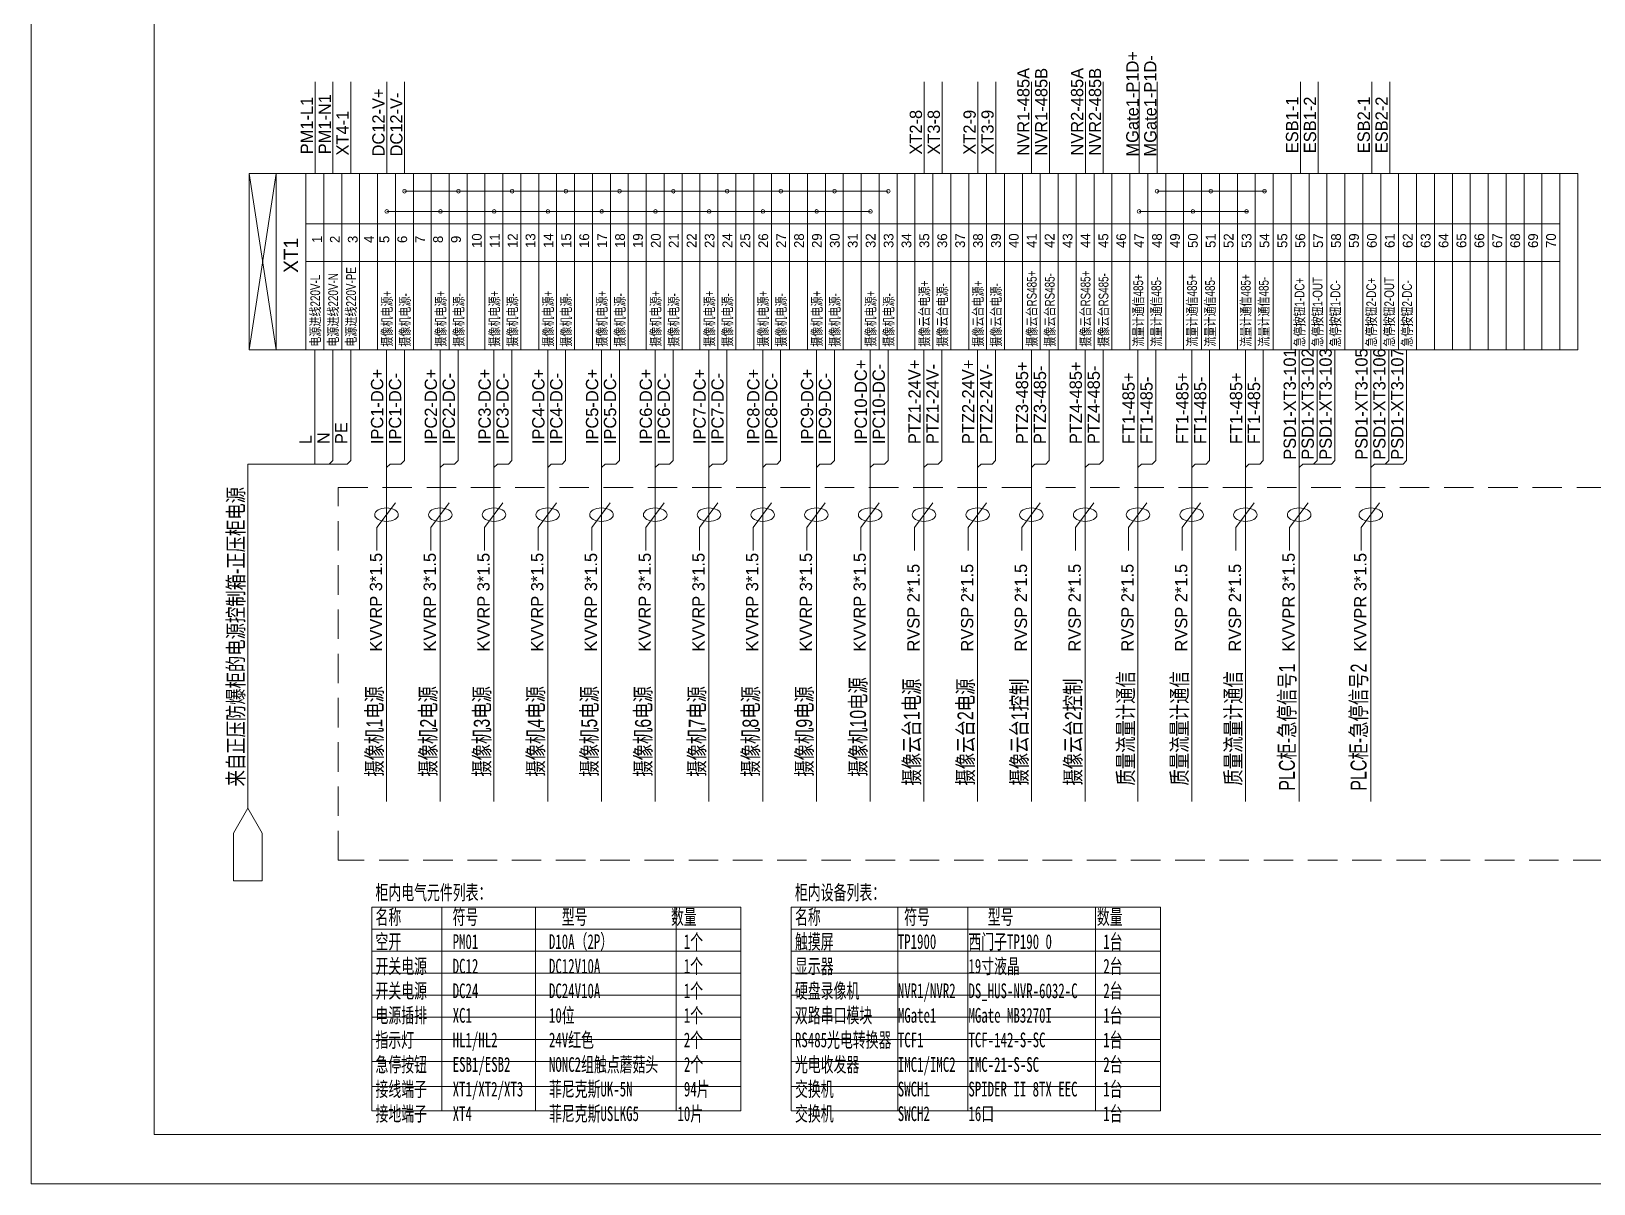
# Model space of a CAD drawing. Header units: millimetres. Extents: x 50707 to 103787, y 61252 to 127312.
# Drawn here: x 50707 to 52827, y 61252 to 62815 of the extents above; entities that cross this region are included whole.
import ezdxf
from ezdxf.enums import TextEntityAlignment as Align

# ---------------------------------------------------------------- set-up
doc = ezdxf.new("R2010")
doc.units = ezdxf.units.MM
doc.header["$LTSCALE"] = 10
doc.linetypes.add('AUDIT_D_061228083857-4', pattern=[6, 4, -2])
for name, color, linetype, lineweight in [('1轮廓实线层', 7, 'Continuous', 18), ('2细线层', 4, 'Continuous', 18), ('6文字层', 3, 'Continuous', 18), ('图框层', 7, 'Continuous', 18)]:
    doc.layers.add(name, color=color, linetype=linetype, lineweight=lineweight)
doc.styles.add('PC_TEXTSTYLE', font='SIMYOU.TTF', dxfattribs={"width": 0.8})
doc.styles.add('样式 1', font='SIMYOU.TTF', dxfattribs={"width": 0.75})

msp = doc.modelspace()

# ---------------------------------------------------------------- linework, layer by layer
at = {"layer": '1轮廓实线层'}
for p, q in [((51092.4, 62622.5), (51092.4, 62746.5)), ((51116.7, 62622.5), (51116.7, 62746.5)), ((51141, 62622.5), (51141, 62746.5)), ((51189.6, 62622.5), (51189.6, 62746.5)), ((51213.9, 62622.5), (51213.9, 62746.5)), ((51918.6, 62622.5), (51918.6, 62746.5)), ((51942.9, 62622.5), (51942.9, 62746.5)), ((51991.5, 62622.5), (51991.5, 62746.5)), ((52015.8, 62622.5), (52015.8, 62746.5)), ((52064.4, 62622.5), (52064.4, 62746.5)), ((52088.7, 62622.5), (52088.7, 62746.5)), ((52137.3, 62622.5), (52137.3, 62746.5)), ((52161.6, 62622.5), (52161.6, 62746.5)), ((52210.2, 62622.5), (52210.2, 62746.5)), ((52234.5, 62622.5), (52234.5, 62746.5)), ((52428.9, 62622.5), (52428.9, 62746.5)), ((52453.2, 62622.5), (52453.2, 62746.5)), ((52526.1, 62622.5), (52526.1, 62746.5)), ((52550.4, 62622.5), (52550.4, 62746.5)), ((51003.2, 62622.5), (51039.7, 62383.3)), ((51003.2, 62383.3), (51039.7, 62622.5)), ((51003.2, 62622.5), (52805.2, 62622.5)), ((51039.7, 62383.3), (51039.7, 62622.5)), ((51079.9, 62622.5), (51079.9, 62383.3)), ((51079.9, 62622.5), (51079.9, 62383.3)), ((51104.2, 62622.5), (51104.2, 62383.3)), ((51128.5, 62622.5), (51128.5, 62383.3)), ((51152.8, 62622.5), (51152.8, 62383.3)), ((51177.1, 62622.5), (51177.1, 62383.3)), ((51201.4, 62622.5), (51201.4, 62383.3)), ((51225.7, 62622.5), (51225.7, 62383.3)), ((51250, 62622.5), (51250, 62383.3)), ((51274.3, 62622.5), (51274.3, 62383.3)), ((51298.6, 62622.5), (51298.6, 62383.3)), ((51322.9, 62622.5), (51322.9, 62383.3)), ((51347.2, 62622.5), (51347.2, 62383.3)), ((51371.5, 62622.5), (51371.5, 62383.3)), ((51395.8, 62622.5), (51395.8, 62383.3)), ((51420.1, 62622.5), (51420.1, 62383.3)), ((51444.4, 62622.5), (51444.4, 62383.3)), ((51468.7, 62622.5), (51468.7, 62383.3)), ((51493, 62622.5), (51493, 62383.3)), ((51517.3, 62622.5), (51517.3, 62383.3)), ((51541.6, 62622.5), (51541.6, 62383.3)), ((51565.9, 62622.5), (51565.9, 62383.3)), ((51590.2, 62622.5), (51590.2, 62383.3)), ((51614.5, 62622.5), (51614.5, 62383.3)), ((51638.8, 62622.5), (51638.8, 62383.3)), ((51663.1, 62622.5), (51663.1, 62383.3)), ((51687.4, 62622.5), (51687.4, 62383.3)), ((51711.7, 62622.5), (51711.7, 62383.3)), ((51736, 62622.5), (51736, 62383.3)), ((51760.3, 62622.5), (51760.3, 62383.3)), ((51784.6, 62622.5), (51784.6, 62383.3)), ((51808.9, 62622.5), (51808.9, 62383.3)), ((51833.2, 62622.5), (51833.2, 62383.3)), ((51857.5, 62622.5), (51857.5, 62383.3)), ((51881.8, 62622.5), (51881.8, 62383.3)), ((51906.1, 62622.5), (51906.1, 62383.3)), ((51930.4, 62622.5), (51930.4, 62383.3)), ((51954.7, 62622.5), (51954.7, 62383.3)), ((51954.7, 62622.5), (51954.7, 62383.3)), ((51979, 62622.5), (51979, 62383.3)), ((52003.3, 62622.5), (52003.3, 62383.3)), ((52027.6, 62622.5), (52027.6, 62383.3)), ((52051.9, 62622.5), (52051.9, 62383.3)), ((52051.9, 62622.5), (52051.9, 62383.3)), ((52076.2, 62622.5), (52076.2, 62383.3)), ((52100.5, 62622.5), (52100.5, 62383.3)), ((52124.8, 62622.5), (52124.8, 62383.3)), ((52149.1, 62622.5), (52149.1, 62383.3)), ((52149.1, 62622.5), (52149.1, 62383.3)), ((52173.4, 62622.5), (52173.4, 62383.3)), ((52197.7, 62622.5), (52197.7, 62383.3)), ((52222, 62622.5), (52222, 62383.3)), ((52246.3, 62622.5), (52246.3, 62383.3)), ((52270.6, 62622.5), (52270.6, 62383.3)), ((52294.9, 62622.5), (52294.9, 62383.3)), ((52319.2, 62622.5), (52319.2, 62383.3)), ((52343.5, 62622.5), (52343.5, 62383.3)), ((52343.5, 62622.5), (52343.5, 62383.3)), ((52367.8, 62622.5), (52367.8, 62383.3)), ((52392.1, 62622.5), (52392.1, 62383.3)), ((52416.4, 62622.5), (52416.4, 62383.3)), ((52440.7, 62622.5), (52440.7, 62383.3)), ((52440.7, 62622.5), (52440.7, 62383.3)), ((52465, 62622.5), (52465, 62383.3)), ((52489.3, 62622.5), (52489.3, 62383.3)), ((52513.6, 62622.5), (52513.6, 62383.3)), ((52537.9, 62622.5), (52537.9, 62383.3)), ((52537.9, 62622.5), (52537.9, 62383.3)), ((52562.2, 62622.5), (52562.2, 62383.3)), ((52586.5, 62622.5), (52586.5, 62383.3)), ((52610.8, 62622.5), (52610.8, 62383.3)), ((52635.1, 62622.5), (52635.1, 62383.3)), ((52659.4, 62622.5), (52659.4, 62383.3)), ((52683.7, 62622.5), (52683.7, 62383.3)), ((52708, 62622.5), (52708, 62383.3)), ((52732.3, 62622.5), (52732.3, 62383.3)), ((52732.3, 62622.5), (52732.3, 62383.3)), ((52756.6, 62622.5), (52756.6, 62383.3)), ((52780.9, 62622.5), (52780.9, 62383.3)), ((52805.2, 62622.5), (52805.2, 62383.3)), ((51213.9, 62598.3), (51870, 62598.3)), ((52234.5, 62598.3), (52382.8, 62598.3)), ((51003.2, 62577.7), (51003.2, 62383.3)), ((51003.2, 62577.7), (51003.2, 62383.3)), ((51003.2, 62577.7), (51003.2, 62383.3)), ((51003.2, 62577.7), (51003.2, 62383.3)), ((51003.2, 62577.7), (51003.2, 62383.3)), ((51003.2, 62577.7), (51003.2, 62383.3)), ((51003.2, 62577.7), (51003.2, 62383.3)), ((51003.2, 62577.7), (51003.2, 62383.3)), ((51003.2, 62577.7), (51003.2, 62383.3)), ((51003.2, 62577.7), (51003.2, 62383.3)), ((51039.7, 62577.7), (51039.7, 62383.3)), ((51039.7, 62577.7), (51039.7, 62383.3)), ((51189.6, 62570.9), (51845.7, 62570.9)), ((52210.2, 62570.9), (52358.5, 62570.9)), ((52780.9, 62554.1), (51079.9, 62554.1)), ((51079.9, 62502.9), (52780.9, 62502.9)), ((52805.2, 62383.3), (51003.2, 62383.3)), ((51092.1, 62383.3), (51092.1, 62233)), ((51092.1, 62383.3), (51092.1, 62228.1)), ((51116.4, 62383.3), (51116.4, 62233)), ((51116.4, 62383.3), (51116.4, 62233)), ((51140.7, 62383.3), (51140.7, 62233)), ((51140.7, 62383.3), (51140.7, 62233)), ((51189.3, 62383.3), (51189.3, 62233)), ((51189.3, 62383.3), (51189.3, 62228.1)), ((51213.6, 62383.3), (51213.6, 62233)), ((51213.6, 62383.3), (51213.6, 62233)), ((51262.2, 62383.3), (51262.2, 62233)), ((51262.2, 62383.3), (51262.2, 62228.1)), ((51286.5, 62383.3), (51286.5, 62233)), ((51286.5, 62383.3), (51286.5, 62233)), ((51335.1, 62383.3), (51335.1, 62233)), ((51335.1, 62383.3), (51335.1, 62228.1)), ((51359.4, 62383.3), (51359.4, 62233)), ((51359.4, 62383.3), (51359.4, 62233)), ((51408, 62383.3), (51408, 62233)), ((51408, 62383.3), (51408, 62228.1)), ((51432.3, 62383.3), (51432.3, 62233)), ((51432.3, 62383.3), (51432.3, 62233)), ((51480.9, 62383.3), (51480.9, 62233)), ((51480.9, 62383.3), (51480.9, 62228.1)), ((51505.2, 62383.3), (51505.2, 62233)), ((51505.2, 62383.3), (51505.2, 62233)), ((51553.8, 62383.3), (51553.8, 62233)), ((51553.8, 62383.3), (51553.8, 62228.1)), ((51578.1, 62383.3), (51578.1, 62233)), ((51578.1, 62383.3), (51578.1, 62233)), ((51626.7, 62383.3), (51626.7, 62233)), ((51626.7, 62383.3), (51626.7, 62228.1)), ((51651, 62383.3), (51651, 62233)), ((51651, 62383.3), (51651, 62233)), ((51699.6, 62383.3), (51699.6, 62233)), ((51699.6, 62383.3), (51699.6, 62228.1)), ((51723.9, 62383.3), (51723.9, 62233)), ((51723.9, 62383.3), (51723.9, 62233)), ((51772.5, 62383.3), (51772.5, 62233)), ((51772.5, 62383.3), (51772.5, 62228.1)), ((51796.8, 62383.3), (51796.8, 62233)), ((51796.8, 62383.3), (51796.8, 62233)), ((51845.4, 62383.3), (51845.4, 62233)), ((51845.4, 62383.3), (51845.4, 62228.1)), ((51869.7, 62383.3), (51869.7, 62233)), ((51869.7, 62383.3), (51869.7, 62233)), ((51918.3, 62383.3), (51918.3, 62233)), ((51918.3, 62383.3), (51918.3, 62228.1)), ((51942.6, 62383.3), (51942.6, 62233)), ((51942.6, 62383.3), (51942.6, 62233)), ((51991.2, 62383.3), (51991.2, 62233)), ((51991.2, 62383.3), (51991.2, 62228.1)), ((52015.5, 62383.3), (52015.5, 62233)), ((52015.5, 62383.3), (52015.5, 62233)), ((52064.1, 62383.3), (52064.1, 62233)), ((52064.1, 62383.3), (52064.1, 62228.1)), ((52088.4, 62383.3), (52088.4, 62233)), ((52088.4, 62383.3), (52088.4, 62233)), ((52137, 62383.3), (52137, 62233)), ((52137, 62383.3), (52137, 62228.1)), ((52161.3, 62383.3), (52161.3, 62233)), ((52161.3, 62383.3), (52161.3, 62233)), ((52208.6, 62383.3), (52208.6, 62233)), ((52208.6, 62383.3), (52208.6, 62228.1)), ((52232.9, 62383.3), (52232.9, 62233)), ((52232.9, 62383.3), (52232.9, 62233)), ((52281.5, 62383.3), (52281.5, 62233)), ((52281.5, 62383.3), (52281.5, 62228.1)), ((52305.8, 62383.3), (52305.8, 62233)), ((52305.8, 62383.3), (52305.8, 62233)), ((52354.4, 62383.3), (52354.4, 62233)), ((52354.4, 62383.3), (52354.4, 62228.1)), ((52378.7, 62383.3), (52378.7, 62233)), ((52378.7, 62383.3), (52378.7, 62233)), ((52427.3, 62383.3), (52427.3, 62233)), ((52427.3, 62383.3), (52427.3, 62228.1)), ((52451.6, 62383.3), (52451.6, 62233)), ((52451.6, 62383.3), (52451.6, 62233)), ((52475.9, 62383.3), (52475.9, 62233)), ((52475.9, 62383.3), (52475.9, 62233)), ((52524.5, 62383.3), (52524.5, 62233)), ((52524.5, 62383.3), (52524.5, 62228.1)), ((52548.8, 62383.3), (52548.8, 62233)), ((52548.8, 62383.3), (52548.8, 62233)), ((52573.1, 62383.3), (52573.1, 62233)), ((52573.1, 62383.3), (52573.1, 62233)), ((51116.4, 62233), (51111.6, 62228.1)), ((51140.7, 62233), (51135.9, 62228.1)), ((51213.6, 62233), (51208.8, 62228.1)), ((51286.5, 62233), (51281.7, 62228.1)), ((51359.4, 62233), (51354.6, 62228.1)), ((51432.3, 62233), (51427.5, 62228.1)), ((51505.2, 62233), (51500.4, 62228.1)), ((51578.1, 62233), (51573.3, 62228.1)), ((51651, 62233), (51646.2, 62228.1)), ((51723.9, 62233), (51719.1, 62228.1)), ((51796.8, 62233), (51792, 62228.1)), ((51869.7, 62233), (51864.9, 62228.1)), ((51942.6, 62233), (51937.8, 62228.1)), ((52015.5, 62233), (52010.7, 62228.1)), ((52088.4, 62233), (52083.6, 62228.1)), ((52161.3, 62233), (52156.5, 62228.1)), ((52232.9, 62233), (52228.1, 62228.1)), ((52305.8, 62233), (52301, 62228.1)), ((52378.7, 62233), (52373.9, 62228.1)), ((52451.6, 62233), (52446.8, 62228.1)), ((52475.9, 62233), (52471.1, 62228.1)), ((52548.8, 62233), (52544, 62228.1)), ((52573.1, 62233), (52568.3, 62228.1)), ((51001.4, 62228.1), (51001.4, 61810.8)), ((51096.9, 62228.1), (51001.4, 62228.1)), ((51096.9, 62228.1), (51111.6, 62228.1)), ((51111.6, 62228.1), (51135.9, 62228.1)), ((51189.3, 62223.3), (51194.1, 62228.1)), ((51189.3, 62228.1), (51189.3, 61810.8)), ((51194.1, 62228.1), (51208.8, 62228.1)), ((51262.2, 62223.3), (51267, 62228.1)), ((51262.2, 62228.1), (51262.2, 61810.8)), ((51267, 62228.1), (51281.7, 62228.1)), ((51335.1, 62223.3), (51339.9, 62228.1)), ((51335.1, 62228.1), (51335.1, 61810.8)), ((51339.9, 62228.1), (51354.6, 62228.1)), ((51408, 62223.3), (51412.8, 62228.1)), ((51408, 62228.1), (51408, 61810.8)), ((51412.8, 62228.1), (51427.5, 62228.1)), ((51480.9, 62223.3), (51485.7, 62228.1)), ((51480.9, 62228.1), (51480.9, 61810.8)), ((51485.7, 62228.1), (51500.4, 62228.1)), ((51553.8, 62223.3), (51558.6, 62228.1)), ((51553.8, 62228.1), (51553.8, 61810.8)), ((51558.6, 62228.1), (51573.3, 62228.1)), ((51626.7, 62223.3), (51631.5, 62228.1)), ((51626.7, 62228.1), (51626.7, 61810.8)), ((51631.5, 62228.1), (51646.2, 62228.1)), ((51699.6, 62223.3), (51704.4, 62228.1)), ((51699.6, 62228.1), (51699.6, 61810.8)), ((51704.4, 62228.1), (51719.1, 62228.1)), ((51772.5, 62223.3), (51777.3, 62228.1)), ((51772.5, 62228.1), (51772.5, 61810.8)), ((51777.3, 62228.1), (51792, 62228.1)), ((51845.4, 62223.3), (51850.2, 62228.1)), ((51845.4, 62228.1), (51845.4, 61810.8)), ((51850.2, 62228.1), (51864.9, 62228.1)), ((51918.3, 62223.3), (51923.1, 62228.1)), ((51918.3, 62228.1), (51918.3, 61810.8)), ((51923.1, 62228.1), (51937.8, 62228.1)), ((51991.2, 62223.3), (51996, 62228.1)), ((51991.2, 62228.1), (51991.2, 61810.8)), ((51996, 62228.1), (52010.7, 62228.1)), ((52064.1, 62223.3), (52068.9, 62228.1)), ((52064.1, 62228.1), (52064.1, 61810.8)), ((52068.9, 62228.1), (52083.6, 62228.1)), ((52137, 62223.3), (52141.8, 62228.1)), ((52137, 62228.1), (52137, 61810.8)), ((52141.8, 62228.1), (52156.5, 62228.1)), ((52208.6, 62223.3), (52213.4, 62228.1)), ((52208.6, 62228.1), (52208.6, 61810.8)), ((52213.4, 62228.1), (52228.1, 62228.1)), ((52281.5, 62223.3), (52286.3, 62228.1)), ((52281.5, 62228.1), (52281.5, 61810.8)), ((52286.3, 62228.1), (52301, 62228.1)), ((52354.4, 62223.3), (52359.2, 62228.1)), ((52354.4, 62228.1), (52354.4, 61810.8)), ((52359.2, 62228.1), (52373.9, 62228.1)), ((52427.3, 62223.3), (52432.1, 62228.1)), ((52427.3, 62228.1), (52427.3, 61810.8)), ((52432.1, 62228.1), (52446.8, 62228.1)), ((52446.8, 62228.1), (52471.1, 62228.1)), ((52524.5, 62223.3), (52529.3, 62228.1)), ((52524.5, 62228.1), (52524.5, 61810.8)), ((52529.3, 62228.1), (52544, 62228.1)), ((52544, 62228.1), (52568.3, 62228.1)), ((51201.3, 62175.7), (51176.4, 62142.1)), ((51274.2, 62175.7), (51249.3, 62142.1)), ((51347.1, 62175.7), (51322.2, 62142.1)), ((51420, 62175.7), (51395.1, 62142.1)), ((51492.9, 62175.7), (51468, 62142.1)), ((51565.8, 62175.7), (51540.9, 62142.1)), ((51638.7, 62175.7), (51613.8, 62142.1)), ((51711.6, 62175.7), (51686.7, 62142.1)), ((51784.5, 62175.7), (51759.6, 62142.1)), ((51857.4, 62175.7), (51832.5, 62142.1)), ((51930.3, 62175.7), (51905.4, 62142.1)), ((52003.2, 62175.7), (51978.3, 62142.1)), ((52076.1, 62175.7), (52051.2, 62142.1)), ((52149, 62175.7), (52124.1, 62142.1)), ((52220.6, 62175.7), (52195.7, 62142.1)), ((52293.5, 62175.7), (52268.6, 62142.1)), ((52366.4, 62175.7), (52341.5, 62142.1)), ((52439.3, 62175.7), (52414.4, 62142.1)), ((52536.5, 62175.7), (52511.6, 62142.1)), ((51176.4, 62142.1), (51176.4, 62111)), ((51249.3, 62142.1), (51249.3, 62111)), ((51322.2, 62142.1), (51322.2, 62111)), ((51395.1, 62142.1), (51395.1, 62111)), ((51468, 62142.1), (51468, 62111)), ((51540.9, 62142.1), (51540.9, 62111)), ((51613.8, 62142.1), (51613.8, 62111)), ((51686.7, 62142.1), (51686.7, 62111)), ((51759.6, 62142.1), (51759.6, 62111)), ((51832.5, 62142.1), (51832.5, 62111)), ((51905.4, 62142.1), (51905.4, 62111)), ((51978.3, 62142.1), (51978.3, 62111)), ((52051.2, 62142.1), (52051.2, 62111)), ((52124.1, 62142.1), (52124.1, 62111)), ((52195.7, 62142.1), (52195.7, 62111)), ((52268.6, 62142.1), (52268.6, 62111)), ((52341.5, 62142.1), (52341.5, 62111)), ((52414.4, 62142.1), (52414.4, 62111)), ((52511.6, 62142.1), (52511.6, 62111)), ((51918.3, 61924.4), (51918.3, 61770.5)), ((51991.2, 61924.4), (51991.2, 61770.5)), ((52064.1, 61924.4), (52064.1, 61770.5)), ((52137, 61924.4), (52137, 61770.5)), ((52208.6, 61924.4), (52208.6, 61770.5)), ((52281.5, 61924.4), (52281.5, 61770.5)), ((52354.4, 61924.4), (52354.4, 61770.5)), ((51001.4, 61810.8), (51001.4, 61761.3)), ((51189.3, 61810.8), (51189.3, 61770.5)), ((51262.2, 61810.8), (51262.2, 61770.5)), ((51335.1, 61810.8), (51335.1, 61770.5)), ((51408, 61810.8), (51408, 61770.5)), ((51480.9, 61810.8), (51480.9, 61770.5)), ((51553.8, 61810.8), (51553.8, 61770.5)), ((51626.7, 61810.8), (51626.7, 61770.5)), ((51699.6, 61810.8), (51699.6, 61770.5)), ((51772.5, 61810.8), (51772.5, 61770.5)), ((51845.4, 61810.8), (51845.4, 61770.5)), ((52427.3, 61810.8), (52427.3, 61770.5)), ((52524.5, 61810.8), (52524.5, 61770.5)), ((51001.4, 61761.3), (50981.9, 61727.6)), ((51001.4, 61761.3), (51020.8, 61727.6)), ((50981.9, 61727.6), (50981.9, 61662.7)), ((51020.8, 61727.6), (51020.8, 61662.7)), ((50981.9, 61662.7), (51001.4, 61662.7)), ((51020.8, 61662.7), (51001.4, 61662.7)), ((51169.3, 61627.2), (51670, 61627.2)), ((51169.3, 61627.2), (51169.3, 61350.7)), ((51264.2, 61350.7), (51264.2, 61627.2)), ((51391.4, 61627.2), (51391.4, 61350.7)), ((51582.1, 61627.2), (51582.1, 61350.7)), ((51670, 61627.2), (51670, 61350.7)), ((51738.3, 61627.2), (52239, 61627.2)), ((51738.3, 61627.2), (51738.3, 61350.7)), ((51883, 61350.7), (51883, 61627.2)), ((51978, 61627.2), (51978, 61350.7)), ((52151.1, 61627.2), (52151.1, 61350.7)), ((52239, 61627.2), (52239, 61350.7)), ((51169.3, 61597.3), (51670, 61597.3)), ((51738.3, 61597.3), (52239, 61597.3)), ((51169.3, 61567.5), (51670, 61567.5)), ((51738.3, 61567.5), (52239, 61567.5)), ((51169.3, 61537.6), (51670, 61537.6)), ((51738.3, 61537.6), (52239, 61537.6)), ((51169.3, 61507.8), (51670, 61507.8)), ((51738.3, 61507.8), (52239, 61507.8)), ((51169.3, 61477.9), (51670, 61477.9)), ((51738.3, 61477.9), (52239, 61477.9)), ((51169.3, 61447.5), (51670, 61447.5)), ((51738.3, 61447.5), (52239, 61447.5)), ((51169.3, 61417.7), (51670, 61417.7)), ((51738.3, 61417.7), (52239, 61417.7)), ((51169.3, 61383.8), (51670, 61383.8)), ((51738.3, 61383.8), (52239, 61383.8)), ((51169.3, 61350.7), (51670, 61350.7)), ((51738.3, 61350.7), (52239, 61350.7))]:
    msp.add_line(p, q, dxfattribs=at)
msp.add_lwpolyline([(51003.2, 62383.3), (51003.2, 62622.5), (51039.7, 62622.5), (51039.7, 62383.3)], close=True, dxfattribs=at)
at = {"layer": '1轮廓实线层', "linetype": 'AUDIT_D_061228083857-4'}
msp.add_lwpolyline([(51123.8, 62196.4), (54519.2, 62196.4), (54519.2, 61690.9), (51123.8, 61690.9)], close=True, dxfattribs=at)
at = {"layer": '1轮廓实线层'}
for centre in [(51213.9, 62598.3), (51286.8, 62598.3), (51359.7, 62598.3), (51432.6, 62598.3), (51505.5, 62598.3), (51578.4, 62598.3), (51651.3, 62598.3), (51724.2, 62598.3), (51797.1, 62598.3), (51870, 62598.3), (52234.5, 62598.3), (52307.4, 62598.3), (52380.3, 62598.3), (51189.6, 62570.9), (51262.5, 62570.9), (51335.4, 62570.9), (51408.3, 62570.9), (51481.2, 62570.9), (51554.1, 62570.9), (51627, 62570.9), (51699.9, 62570.9), (51772.8, 62570.9), (51845.7, 62570.9), (52210.2, 62570.9), (52283.1, 62570.9), (52356, 62570.9)]:
    msp.add_circle(centre, 2.5, dxfattribs=at)
for centre in [(51189.3, 62159.5), (51262.2, 62159.5), (51335.1, 62159.5), (51408, 62159.5), (51480.9, 62159.5), (51553.8, 62159.5), (51626.7, 62159.5), (51699.6, 62159.5), (51772.5, 62159.5), (51845.4, 62159.5), (51918.3, 62159.5), (51991.2, 62159.5), (52064.1, 62159.5), (52137, 62159.5), (52208.6, 62159.5), (52281.5, 62159.5), (52354.4, 62159.5), (52427.3, 62159.5), (52524.5, 62159.5)]:
    msp.add_ellipse(centre, major_axis=(16, 0), ratio=0.567806, dxfattribs=at)
at = {"layer": '2细线层'}
for p, q in [((50707.4, 61252), (50707.4, 64052)), ((54667.4, 61252), (50707.4, 61252))]:
    msp.add_line(p, q, dxfattribs=at)
at = {"layer": '图框层'}
for q in [(50874.1, 63985.3), (54600.7, 61318.6)]:
    msp.add_line((50874.1, 61318.6), q, dxfattribs=at)

# ---------------------------------------------------------------- texts
at = {"layer": '1轮廓实线层', "style": '样式 1'}
for s, height, p in [('MGate1-P1D+', 16.667, (52209.4, 62645.3)), ('MGate1-P1D-', 16.667, (52233.7, 62645.3)), ('NVR1-485A', 16.67, (52061.5, 62646.6)), ('NVR1-485B', 16.67, (52085.8, 62646.6)), ('NVR2-485A', 16.67, (52134.4, 62646.6)), ('NVR2-485B', 16.67, (52158.7, 62646.6)), ('PM1-L1', 16.67, (51089.5, 62648.3)), ('PM1-N1', 16.67, (51113.8, 62648.3)), ('DC12-V+', 16.67, (51186.7, 62645.4)), ('DC12-V-', 16.67, (51211, 62645.4)), ('ESB1-1', 16.67, (52426, 62649.8)), ('ESB1-2', 16.67, (52450.3, 62649.8)), ('ESB2-1', 16.67, (52523.2, 62649.8)), ('ESB2-2', 16.67, (52547.5, 62649.8)), ('XT4-1', 16.67, (51138.1, 62646.7)), ('XT2-8', 16.67, (51915.7, 62647.9)), ('XT3-8', 16.67, (51940, 62647.9)), ('XT2-9', 16.67, (51988.6, 62647.9)), ('XT3-9', 16.67, (52012.9, 62647.9)), ('1', 13.3, (51101.7, 62528)), ('2', 13.3, (51125.9, 62528)), ('3', 13.3, (51150.2, 62528)), ('4', 13.3, (51172.3, 62528)), ('5', 13.3, (51193.1, 62528)), ('6', 13.3, (51217.3, 62528)), ('7', 13.3, (51241.6, 62528)), ('8', 13.3, (51265.9, 62528)), ('9', 13.3, (51290.2, 62528)), ('10', 13.33, (51318.5, 62521.3)), ('11', 13.33, (51342.8, 62521.3)), ('12', 13.33, (51367.1, 62521.3)), ('13', 13.33, (51391.3, 62521.3)), ('14', 13.33, (51415.6, 62521.3)), ('15', 13.33, (51439.9, 62521.3)), ('16', 13.33, (51464.2, 62521.3)), ('17', 13.33, (51488.5, 62521.3)), ('18', 13.33, (51512.8, 62521.3)), ('19', 13.33, (51537, 62521.3)), ('20', 13.33, (51561.3, 62521.3)), ('21', 13.33, (51585.6, 62521.3)), ('22', 13.33, (51609.9, 62521.3)), ('23', 13.33, (51634.2, 62521.3)), ('24', 13.33, (51658.4, 62521.3)), ('25', 13.33, (51682.7, 62521.3)), ('26', 13.33, (51707, 62521.3)), ('27', 13.33, (51731.3, 62521.3)), ('28', 13.33, (51755.6, 62521.3)), ('29', 13.33, (51779.8, 62521.3)), ('30', 13.33, (51804.1, 62521.3)), ('31', 13.33, (51828.4, 62521.3)), ('32', 13.33, (51852.7, 62521.3)), ('33', 13.33, (51877, 62521.3)), ('34', 13.33, (51901.3, 62521.3)), ('35', 13.33, (51925.5, 62521.3)), ('36', 13.33, (51949.8, 62521.3)), ('37', 13.33, (51974.1, 62521.3)), ('38', 13.33, (51998.4, 62521.3)), ('39', 13.33, (52022.7, 62521.3)), ('40', 13.33, (52046.9, 62521.3)), ('41', 13.33, (52071.2, 62521.3)), ('42', 13.33, (52095.5, 62521.3)), ('43', 13.33, (52119.8, 62521.3)), ('44', 13.33, (52144.1, 62521.3)), ('45', 13.33, (52168.4, 62521.3)), ('46', 13.33, (52192.6, 62521.3)), ('47', 13.33, (52216.9, 62521.3)), ('48', 13.33, (52241.2, 62521.3)), ('49', 13.33, (52265.5, 62521.3)), ('50', 13.33, (52289.8, 62521.3)), ('51', 13.33, (52314, 62521.3)), ('52', 13.33, (52338.3, 62521.3)), ('53', 13.33, (52362.6, 62521.3)), ('54', 13.33, (52386.9, 62521.3)), ('55', 13.33, (52411.2, 62521.3)), ('56', 13.33, (52435.5, 62521.3)), ('57', 13.33, (52459.7, 62521.3)), ('58', 13.33, (52484, 62521.3)), ('59', 13.33, (52508.3, 62521.3)), ('60', 13.33, (52532.6, 62521.3)), ('61', 13.33, (52556.9, 62521.3)), ('62', 13.33, (52581.2, 62521.3)), ('63', 13.33, (52605.5, 62521.3)), ('64', 13.33, (52629.8, 62521.3)), ('65', 13.33, (52654.1, 62521.3)), ('66', 13.33, (52678.4, 62521.3)), ('67', 13.33, (52702.7, 62521.3)), ('68', 13.33, (52727, 62521.3)), ('69', 13.33, (52751.3, 62521.3)), ('70', 13.33, (52775.6, 62521.3)), ('PSD1-XT3-101', 16.667, (52422.9, 62234)), ('PSD1-XT3-102', 16.667, (52447.2, 62234)), ('PSD1-XT3-103', 16.667, (52471.5, 62234)), ('PSD1-XT3-105', 16.667, (52520.1, 62234)), ('PSD1-XT3-106', 16.667, (52544.4, 62234)), ('PSD1-XT3-107', 16.667, (52568.7, 62234)), ('IPC1-DC+', 16.67, (51184.9, 62255.2)), ('IPC2-DC+', 16.67, (51257.8, 62255.2)), ('IPC3-DC+', 16.67, (51330.7, 62255.2)), ('IPC4-DC+', 16.67, (51403.6, 62255.2)), ('IPC5-DC+', 16.67, (51476.5, 62255.2)), ('IPC6-DC+', 16.67, (51549.4, 62255.2)), ('IPC7-DC+', 16.67, (51622.3, 62255.2)), ('IPC8-DC+', 16.67, (51695.2, 62255.2)), ('IPC9-DC+', 16.67, (51768.1, 62255.2)), ('IPC10-DC+', 16.67, (51841, 62255.2)), ('IPC10-DC-', 16.67, (51865.3, 62255.2)), ('PTZ1-24V+', 16.67, (51913.9, 62255.2)), ('PTZ1-24V-', 16.67, (51938.2, 62255.2)), ('PTZ2-24V+', 16.67, (51986.8, 62255.2)), ('PTZ2-24V-', 16.67, (52011.1, 62255.2)), ('PTZ3-485+', 16.67, (52059.7, 62255.2)), ('PTZ3-485-', 16.67, (52084, 62255.2)), ('PTZ4-485+', 16.67, (52132.6, 62255.2)), ('PTZ4-485-', 16.67, (52156.9, 62255.2)), ('IPC1-DC-', 16.67, (51209.2, 62255.2)), ('IPC2-DC-', 16.67, (51282.1, 62255.2)), ('IPC3-DC-', 16.67, (51355, 62255.2)), ('IPC4-DC-', 16.67, (51427.9, 62255.2)), ('IPC5-DC-', 16.67, (51500.8, 62255.2)), ('IPC6-DC-', 16.67, (51573.7, 62255.2)), ('IPC7-DC-', 16.67, (51646.6, 62255.2)), ('IPC8-DC-', 16.67, (51719.5, 62255.2)), ('IPC9-DC-', 16.67, (51792.4, 62255.2)), ('FT1-485+', 16.67, (52204.2, 62255.2)), ('FT1-485-', 16.67, (52228.5, 62255.2)), ('FT1-485+', 16.67, (52277.1, 62255.2)), ('FT1-485-', 16.67, (52301.4, 62255.2)), ('FT1-485+', 16.67, (52350, 62255.2)), ('FT1-485-', 16.67, (52374.3, 62255.2)), ('PE', 16.67, (51136.3, 62255.2)), ('L', 16.7, (51087.7, 62255.2)), ('N', 16.7, (51112, 62255.2))]:
    msp.add_text(s, height=height, rotation=90, dxfattribs=at).set_placement(p)
msp.add_text('XT1', height=19.44, rotation=90, dxfattribs=at).set_placement((51069.4, 62511.3), align=Align.CENTER)
at = {"layer": '1轮廓实线层', "style": '样式 1', "width": 0.75}
for s, height, p in [('电源进线220V-L', 13.33, (51099.3, 62387.3)), ('电源进线220V-N', 13.33, (51123.6, 62387.3)), ('电源进线220V-PE', 13.333, (51147.9, 62387.3)), ('摄像云台RS485+', 13.33, (52071.3, 62387.3)), ('摄像云台RS485-', 13.33, (52095.7, 62387.3)), ('摄像云台RS485+', 13.33, (52144.2, 62387.3)), ('摄像云台RS485-', 13.33, (52168.6, 62387.3)), ('流量计通信485+', 13.33, (52215.8, 62387.3)), ('流量计通信485+', 13.33, (52288.7, 62387.3)), ('流量计通信485+', 13.33, (52361.6, 62387.3)), ('摄像机电源+', 13.33, (51196.5, 62387.3)), ('摄像机电源+', 13.33, (51269.4, 62387.3)), ('摄像机电源+', 13.33, (51342.3, 62387.3)), ('摄像机电源+', 13.33, (51415.2, 62387.3)), ('摄像机电源+', 13.33, (51488.1, 62387.3)), ('摄像机电源+', 13.33, (51561, 62387.3)), ('摄像机电源+', 13.33, (51633.9, 62387.3)), ('摄像机电源+', 13.33, (51706.8, 62387.3)), ('摄像机电源+', 13.33, (51779.7, 62387.3)), ('摄像机电源+', 13.33, (51852.6, 62387.3)), ('摄像云台电源+', 13.33, (51925.5, 62387.3)), ('摄像云台电源-', 13.33, (51949.9, 62387.3)), ('摄像云台电源+', 13.33, (51998.4, 62387.3)), ('摄像云台电源-', 13.33, (52022.8, 62387.3)), ('流量计通信485-', 13.33, (52240.2, 62387.3)), ('流量计通信485-', 13.33, (52313.1, 62387.3)), ('流量计通信485-', 13.33, (52386, 62387.3)), ('急停按钮1-DC+', 13.33, (52434.5, 62387.3)), ('急停按钮1-OUT', 13.33, (52458.9, 62387.3)), ('急停按钮1-DC-', 13.33, (52483.1, 62387.3)), ('急停按钮2-DC+', 13.33, (52531.7, 62387.3)), ('急停按钮2-OUT', 13.33, (52556.1, 62387.3)), ('急停按钮2-DC-', 13.33, (52580.3, 62387.3)), ('摄像机电源-', 13.33, (51220.9, 62387.3)), ('摄像机电源-', 13.33, (51293.8, 62387.3)), ('摄像机电源-', 13.33, (51366.7, 62387.3)), ('摄像机电源-', 13.33, (51439.6, 62387.3)), ('摄像机电源-', 13.33, (51512.5, 62387.3)), ('摄像机电源-', 13.33, (51585.4, 62387.3)), ('摄像机电源-', 13.33, (51658.3, 62387.3)), ('摄像机电源-', 13.33, (51731.2, 62387.3)), ('摄像机电源-', 13.33, (51804.1, 62387.3)), ('摄像机电源-', 13.33, (51877, 62387.3))]:
    msp.add_text(s, height=height, rotation=90, dxfattribs=at).set_placement(p)
at = {"layer": '1轮廓实线层', "attachment_point": 7, "rotation": 90, "style": '样式 1'}
for s, insert, char_height, width in [('来自正压防爆柜的电源控制箱-正压柜电源', (50998.1, 61790.9), 21.667, 440.628), ('{\\W1;KVVRP 3*1.5}', (51183.6, 61973.9), 16.667, 192.361), ('{\\W1;KVVRP 3*1.5}', (51256.5, 61973.9), 16.667, 192.361), ('{\\W1;KVVRP 3*1.5}', (51329.4, 61973.9), 16.667, 192.361), ('{\\W1;KVVRP 3*1.5}', (51402.3, 61973.9), 16.667, 192.361), ('{\\W1;KVVRP 3*1.5}', (51475.2, 61973.9), 16.667, 192.361), ('{\\W1;KVVRP 3*1.5}', (51548.1, 61973.9), 16.667, 192.361), ('{\\W1;KVVRP 3*1.5}', (51621, 61973.9), 16.667, 192.361), ('{\\W1;KVVRP 3*1.5}', (51693.9, 61973.9), 16.667, 192.361), ('{\\W1;KVVRP 3*1.5}', (51766.8, 61973.9), 16.667, 192.361), ('{\\W1;KVVRP 3*1.5}', (51839.7, 61973.9), 16.667, 192.361), ('{\\W1;KVVPR 3*1.5}', (52421.6, 61973.9), 16.667, 192.361), ('{\\W1;KVVPR 3*1.5}', (52518.8, 61973.9), 16.667, 192.361), ('{\\W1;RVSP 2*1.5}', (51912.6, 61973.9), 16.667, 192.361), ('{\\W1;RVSP 2*1.5}', (51985.5, 61973.9), 16.667, 192.361), ('{\\W1;RVSP 2*1.5}', (52058.4, 61973.9), 16.667, 192.361), ('{\\W1;RVSP 2*1.5}', (52131.3, 61973.9), 16.667, 192.361), ('{\\W1;RVSP 2*1.5}', (52202.9, 61973.9), 16.667, 192.361), ('{\\W1;RVSP 2*1.5}', (52275.8, 61973.9), 16.667, 192.361), ('{\\W1;RVSP 2*1.5}', (52348.7, 61973.9), 16.667, 192.361), ('PLC柜-急停信号1', (52424, 61785.1), 21.67, 402.971), ('PLC柜-急停信号2', (52521.2, 61785.1), 21.67, 402.971), ('摄像机10电源', (51842.1, 61804.1), 21.67, 402.971), ('摄像云台1电源', (51915, 61792.1), 21.67, 402.971), ('摄像云台2电源', (51987.9, 61792.1), 21.67, 402.971), ('摄像云台1控制', (52060.8, 61792.1), 21.67, 402.971), ('摄像云台2控制', (52133.7, 61792.1), 21.67, 402.971), ('质量流量计通信', (52205.3, 61792.1), 21.67, 402.971), ('质量流量计通信', (52278.2, 61792.1), 21.67, 402.971), ('质量流量计通信', (52351.1, 61792.1), 21.67, 402.971), ('摄像机1电源', (51186, 61804.1), 21.67, 402.971), ('摄像机2电源', (51258.9, 61804.1), 21.67, 402.971), ('摄像机3电源', (51331.8, 61804.1), 21.67, 402.971), ('摄像机4电源', (51404.7, 61804.1), 21.67, 402.971), ('摄像机5电源', (51477.6, 61804.1), 21.67, 402.971), ('摄像机6电源', (51550.5, 61804.1), 21.67, 402.971), ('摄像机7电源', (51623.4, 61804.1), 21.67, 402.971), ('摄像机8电源', (51696.3, 61804.1), 21.67, 402.971), ('摄像机9电源', (51769.2, 61804.1), 21.67, 402.971)]:
    msp.add_mtext(s, dxfattribs=dict(at, insert=insert, char_height=char_height, width=width))
at = {"layer": '6文字层', "char_height": 29.167, "width": 884.021, "attachment_point": 1, "style": 'PC_TEXTSTYLE'}
for s, insert in [('{\\fSimSun|b0|i0|c134|p2;\\H0.68571x;\\W0.64;柜内电气元件列表：\\P名称        符号             型号             数量\\P空开        PM01           D10A（2P）           1个\\P开关电源    DC12           DC12V10A             1个\\P开关电源    DC24           DC24V10A             1个\\P电源插排    XC1            10位                 1个\\P指示灯      HL1/HL2        24V红色              2个\\P急停按钮    ESB1/ESB2      NONC2组触点蘑菇头    2个\\P接线端子    XT1/XT2/XT3    菲尼克斯UK-5N        94片\\P接地端子    XT4            菲尼克斯USLKG5      10片 \\H1.4583x; \\fYouYuan|b0|i0|c134|p49;     }', (51174.4, 61657.1)), ('{\\fSimSun|b0|i0|c134|p2;\\H0.68571x;\\W0.64;柜内设备列表：\\P名称             符号         型号             数量\\P触摸屏          TP1900     西门子TP190 0        1台\\P显示器                     19寸液晶             2台\\P硬盘录像机      NVR1/NVR2  DS_HUS-NVR-6032-C    2台\\P双路串口模块    MGate1     MGate MB3270I        1台\\PRS485光电转换器 TCF1       TCF-142-S-SC         1台\\P光电收发器      IMC1/IMC2  IMC-21-S-SC          2台\\P交换机          SWCH1      SPIDER II 8TX EEC    1台\\P交换机          SWCH2      16口                 1台\\H1.4583x; \\fYouYuan|b0|i0|c134|p49;     }', (51743.4, 61657.1))]:
    msp.add_mtext(s, dxfattribs=dict(at, insert=insert))

doc.saveas('drawing.dxf')
